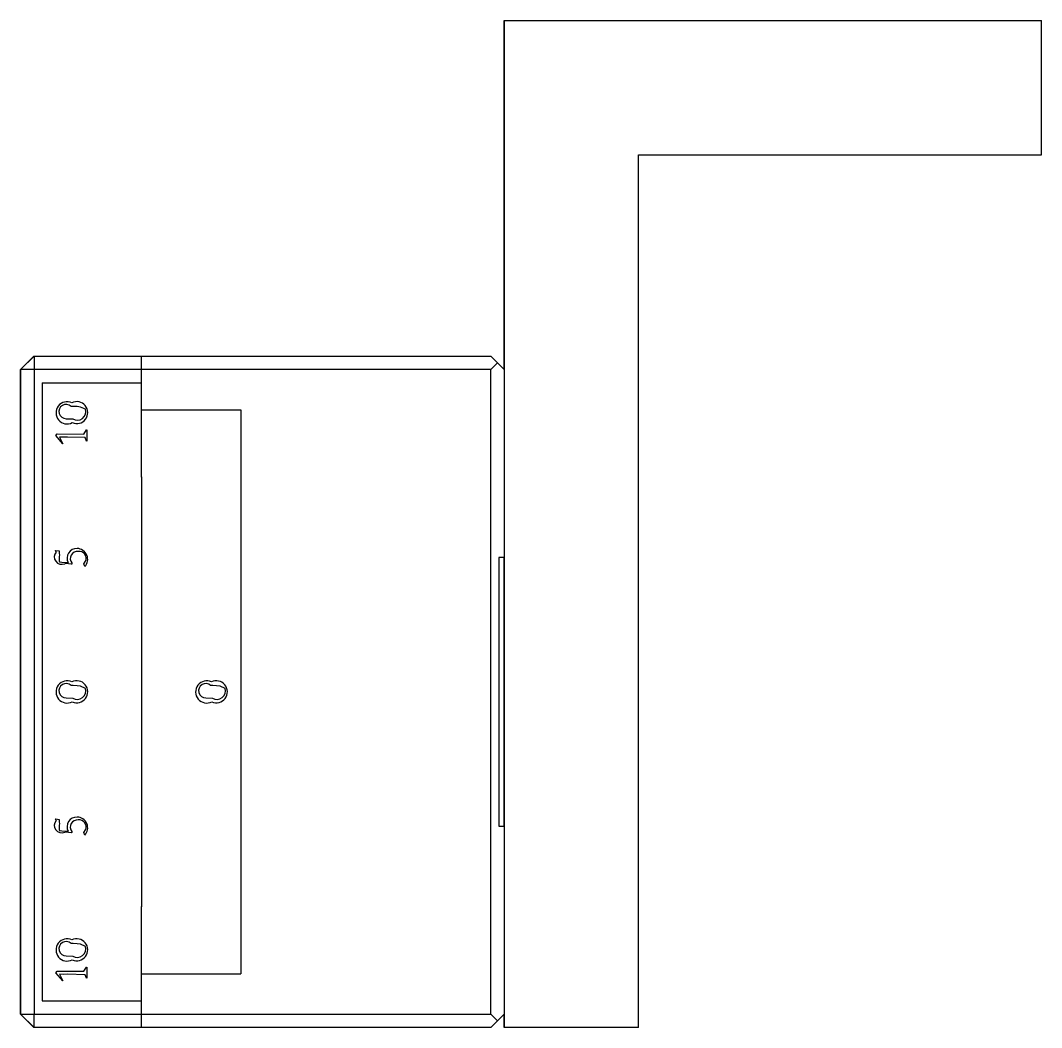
# Model space of a CAD drawing. Extents: x 166 to 392, y 15 to 196.
# Drawn here: x 231.52 to 269.53, y 158.95 to 196.45 of the extents above; entities that cross this region are included whole.
import ezdxf

# ---------------------------------------------------------------- set-up
doc = ezdxf.new("R2010")
doc.units = 0
doc.header["$LTSCALE"] = 10
doc.layers.get('0').update_dxf_attribs({"linetype": 'CONTINUOUS'})

msp = doc.modelspace()

# ---------------------------------------------------------------- linework, layer by layer
at = {"color": 7, "linetype": 'CONTINUOUS'}
for p, q in [((249.521949, 183.45729), (249.521949, 196.451864)), ((249.521949, 196.451864), (269.527484, 196.451864)), ((249.527485, 196.451864), (249.527485, 158.951864)), ((269.527484, 191.451864), (269.527484, 196.451864)), ((254.527485, 191.451864), (269.527484, 191.451864)), ((254.527485, 158.951864), (254.527485, 191.451864)), ((232.02206, 183.951864), (231.522061, 183.451864)), ((231.527375, 183.451864), (232.027375, 183.951864)), ((232.02206, 183.951864), (249.027374, 183.951864)), ((232.027485, 183.951864), (232.027485, 159.451864)), ((236.028367, 179.441864), (236.027375, 183.951864)), ((249.02743, 183.95192), (249.527374, 183.451864)), ((249.027485, 183.451864), (249.27743, 183.701864)), ((231.522061, 183.451864), (231.522061, 159.451864)), ((249.027485, 183.451864), (231.522061, 183.451864)), ((231.527375, 159.451864), (231.527375, 183.451864)), ((249.027485, 159.451864), (249.027485, 183.451864)), ((232.327485, 182.951864), (232.327485, 159.951864)), ((232.327519, 182.951864), (236.027519, 182.951864)), ((231.522378, 182.017549), (231.522388, 182.060189)), ((231.522388, 182.060189), (231.522399, 182.099077)), ((231.522399, 182.099077), (231.522411, 182.133976)), ((231.522411, 182.133976), (231.522423, 182.164669)), ((231.522423, 182.164669), (231.522436, 182.190967)), ((231.522436, 182.190967), (231.522449, 182.212709)), ((231.522449, 182.212709), (231.522462, 182.22976)), ((231.522462, 182.22976), (231.522476, 182.242014)), ((231.522476, 182.242014), (231.522489, 182.249398)), ((231.522489, 182.249398), (231.522503, 182.251864)), ((231.522503, 182.251864), (231.522517, 182.249398)), ((231.522517, 182.249398), (231.522531, 182.242014)), ((231.522531, 182.242014), (231.522545, 182.22976)), ((231.522545, 182.22976), (231.522558, 182.212709)), ((231.522558, 182.212709), (231.522571, 182.190967)), ((231.522571, 182.190967), (231.522584, 182.164669)), ((231.522584, 182.164669), (231.522596, 182.133976)), ((231.522596, 182.133976), (231.522607, 182.099077)), ((231.522607, 182.099077), (231.522618, 182.060189)), ((231.522618, 182.060189), (231.522629, 182.017549)), ((231.526807, 182.017549), (231.526818, 182.064699)), ((231.526818, 182.064699), (231.52683, 182.107185)), ((231.52683, 182.107185), (231.526843, 182.144684)), ((231.526843, 182.144684), (231.526857, 182.17691)), ((231.526857, 182.17691), (231.526871, 182.203618)), ((231.526871, 182.203618), (231.526886, 182.224604)), ((231.526886, 182.224604), (231.526901, 182.23971)), ((231.526901, 182.23971), (231.526916, 182.24882)), ((231.526916, 182.24882), (231.526932, 182.251864)), ((231.526932, 182.251864), (231.526946, 182.249398)), ((231.526946, 182.249398), (231.52696, 182.242014)), ((231.52696, 182.242014), (231.526973, 182.22976)), ((231.526973, 182.22976), (231.526987, 182.212709)), ((231.526987, 182.212709), (231.527, 182.190967)), ((231.527, 182.190967), (231.527012, 182.164669)), ((231.527012, 182.164669), (231.527024, 182.133976)), ((231.527024, 182.133976), (231.527036, 182.099077)), ((231.527036, 182.099077), (231.527047, 182.060189)), ((231.527047, 182.060189), (231.527057, 182.017549)), ((233.481775, 182.080806), (233.40556, 182.080377)), ((233.629051, 182.074923), (233.481775, 182.080806)), ((233.761798, 182.05729), (233.629051, 182.074923)), ((233.941484, 181.975891), (233.761798, 182.05729)), ((231.522331, 181.63862), (231.522335, 181.699077)), ((231.522335, 181.699077), (231.52234, 181.75801)), ((231.52234, 181.75801), (231.522346, 181.815056)), ((231.522346, 181.815056), (231.522352, 181.869863)), ((231.522352, 181.869863), (231.52236, 181.922092)), ((231.52236, 181.922092), (231.522369, 181.971422)), ((231.522369, 181.971422), (231.522378, 182.017549)), ((231.522629, 182.017549), (231.522638, 181.971422)), ((231.522638, 181.971422), (231.522647, 181.922092)), ((231.522647, 181.922092), (231.522654, 181.869863)), ((231.522654, 181.869863), (231.522661, 181.815056)), ((231.522661, 181.815056), (231.522667, 181.75801)), ((231.522667, 181.75801), (231.522672, 181.699077)), ((231.522672, 181.699077), (231.522676, 181.63862)), ((231.526761, 181.658919), (231.526765, 181.72548)), ((231.526765, 181.72548), (231.526771, 181.789958)), ((231.526771, 181.789958), (231.526778, 181.851864)), ((231.526778, 181.851864), (231.526787, 181.910725)), ((231.526787, 181.910725), (231.526796, 181.966094)), ((231.526796, 181.966094), (231.526807, 182.017549)), ((231.527057, 182.017549), (231.527067, 181.971422)), ((231.527067, 181.971422), (231.527075, 181.922092)), ((231.527075, 181.922092), (231.527083, 181.869863)), ((231.527083, 181.869863), (231.52709, 181.815056)), ((231.52709, 181.815056), (231.527095, 181.75801)), ((231.527095, 181.75801), (231.5271, 181.699077)), ((231.5271, 181.699077), (231.527104, 181.63862)), ((236.027519, 181.951864), (239.727518, 181.951864)), ((239.727518, 181.951864), (239.727518, 160.951864)), ((231.522326, 181.451864), (231.522327, 181.514631)), ((231.522327, 181.389096), (231.522326, 181.451864)), ((231.522327, 181.514631), (231.522328, 181.577011)), ((231.522328, 181.326716), (231.522327, 181.389096)), ((231.522328, 181.577011), (231.522331, 181.63862)), ((231.522331, 181.265107), (231.522328, 181.326716)), ((231.522676, 181.63862), (231.522678, 181.577011)), ((231.522678, 181.326716), (231.522676, 181.265107)), ((231.522678, 181.577011), (231.52268, 181.514631)), ((231.52268, 181.389096), (231.522678, 181.326716)), ((231.52268, 181.514631), (231.52268, 181.451864)), ((231.52268, 181.451864), (231.52268, 181.389096)), ((231.526755, 181.521588), (231.526757, 181.590782)), ((231.526755, 181.451864), (231.526755, 181.521588)), ((231.526755, 181.382139), (231.526755, 181.451864)), ((231.526757, 181.312945), (231.526755, 181.382139)), ((231.526757, 181.590782), (231.526761, 181.658919)), ((231.526761, 181.244809), (231.526757, 181.312945)), ((231.527104, 181.63862), (231.527107, 181.577011)), ((231.527107, 181.326716), (231.527104, 181.265107)), ((231.527107, 181.577011), (231.527108, 181.514631)), ((231.527108, 181.389096), (231.527107, 181.326716)), ((231.527108, 181.514631), (231.527109, 181.451864)), ((231.527109, 181.451864), (231.527108, 181.389096)), ((233.221801, 181.623077), (233.474569, 181.614074)), ((231.522335, 181.20465), (231.522331, 181.265107)), ((231.52234, 181.145717), (231.522335, 181.20465)), ((231.522346, 181.088671), (231.52234, 181.145717)), ((231.522352, 181.033865), (231.522346, 181.088671)), ((231.52236, 180.981636), (231.522352, 181.033865)), ((231.522369, 180.932305), (231.52236, 180.981636)), ((231.522378, 180.886178), (231.522369, 180.932305)), ((231.522638, 180.932305), (231.522629, 180.886178)), ((231.522647, 180.981636), (231.522638, 180.932305)), ((231.522654, 181.033865), (231.522647, 180.981636)), ((231.522661, 181.088671), (231.522654, 181.033865)), ((231.522667, 181.145717), (231.522661, 181.088671)), ((231.522672, 181.20465), (231.522667, 181.145717)), ((231.522676, 181.265107), (231.522672, 181.20465)), ((231.526765, 181.178248), (231.526761, 181.244809)), ((231.526771, 181.113769), (231.526765, 181.178248)), ((231.526778, 181.051864), (231.526771, 181.113769)), ((231.526787, 180.993003), (231.526778, 181.051864)), ((231.526796, 180.937634), (231.526787, 180.993003)), ((231.526807, 180.886178), (231.526796, 180.937634)), ((231.527067, 180.932305), (231.527057, 180.886178)), ((231.527075, 180.981636), (231.527067, 180.932305)), ((231.527083, 181.033865), (231.527075, 180.981636)), ((231.52709, 181.088671), (231.527083, 181.033865)), ((231.527095, 181.145717), (231.52709, 181.088671)), ((231.5271, 181.20465), (231.527095, 181.145717)), ((231.527104, 181.265107), (231.5271, 181.20465)), ((232.838273, 180.99391), (232.895122, 181.056328)), ((233.099993, 180.689205), (232.838273, 180.99391)), ((232.895122, 181.056328), (233.88072, 181.048562)), ((232.977183, 180.935658), (233.099993, 180.689205)), ((233.137436, 180.934102), (232.977183, 180.935658)), ((233.269334, 180.934761), (233.137436, 180.934102)), ((233.926249, 180.920422), (233.269334, 180.934761)), ((233.88072, 181.048586), (233.986263, 181.202401)), ((233.985774, 180.790476), (233.926249, 180.920422)), ((233.986252, 181.202402), (233.99884, 181.201826)), ((233.998829, 181.201826), (233.998829, 180.791371)), ((231.522388, 180.843539), (231.522378, 180.886178)), ((231.522399, 180.80465), (231.522388, 180.843539)), ((231.522411, 180.769752), (231.522399, 180.80465)), ((231.522423, 180.739059), (231.522411, 180.769752)), ((231.522436, 180.71276), (231.522423, 180.739059)), ((231.522449, 180.691019), (231.522436, 180.71276)), ((231.522462, 180.673968), (231.522449, 180.691019)), ((231.522476, 180.661713), (231.522462, 180.673968)), ((231.522489, 180.65433), (231.522476, 180.661713)), ((231.522503, 180.651864), (231.522489, 180.65433)), ((231.522517, 180.65433), (231.522503, 180.651864)), ((231.522531, 180.661713), (231.522517, 180.65433)), ((231.522545, 180.673968), (231.522531, 180.661713)), ((231.522558, 180.691019), (231.522545, 180.673968)), ((231.522571, 180.71276), (231.522558, 180.691019)), ((231.522584, 180.739059), (231.522571, 180.71276)), ((231.522596, 180.769752), (231.522584, 180.739059)), ((231.522607, 180.80465), (231.522596, 180.769752)), ((231.522618, 180.843539), (231.522607, 180.80465)), ((231.522629, 180.886178), (231.522618, 180.843539)), ((231.526818, 180.839028), (231.526807, 180.886178)), ((231.52683, 180.796542), (231.526818, 180.839028)), ((231.526843, 180.759043), (231.52683, 180.796542)), ((231.526857, 180.726818), (231.526843, 180.759043)), ((231.526871, 180.70011), (231.526857, 180.726818)), ((231.526886, 180.679123), (231.526871, 180.70011)), ((231.526901, 180.664018), (231.526886, 180.679123)), ((231.526916, 180.654908), (231.526901, 180.664018)), ((231.526932, 180.651864), (231.526916, 180.654908)), ((231.526946, 180.65433), (231.526932, 180.651864)), ((231.52696, 180.661713), (231.526946, 180.65433)), ((231.526973, 180.673968), (231.52696, 180.661713)), ((231.526987, 180.691019), (231.526973, 180.673968)), ((231.527, 180.71276), (231.526987, 180.691019)), ((231.527012, 180.739059), (231.527, 180.71276)), ((231.527024, 180.769752), (231.527012, 180.739059)), ((231.527036, 180.80465), (231.527024, 180.769752)), ((231.527047, 180.843539), (231.527036, 180.80465)), ((231.527057, 180.886178), (231.527047, 180.843539)), ((233.99884, 180.791372), (233.985763, 180.790476)), ((236.027519, 179.451864), (236.027519, 163.451864)), ((232.827519, 176.717136), (232.838273, 176.719825)), ((232.849027, 176.658884), (232.827519, 176.717136)), ((232.838273, 176.719825), (232.962843, 176.700109)), ((232.962843, 176.700109), (232.968893, 176.609747)), ((232.966823, 176.420101), (232.966428, 176.409169)), ((232.966428, 176.409169), (232.967548, 176.325497)), ((232.968008, 176.4422), (232.966823, 176.420101)), ((232.970184, 176.491723), (232.968008, 176.4422)), ((232.968893, 176.609747), (232.970909, 176.53857)), ((232.970909, 176.53857), (232.970184, 176.491723)), ((249.527374, 176.451864), (249.327419, 176.451864)), ((249.327419, 176.451864), (249.327419, 166.451864)), ((249.521949, 166.451864), (249.521949, 176.451864)), ((232.967548, 176.325497), (232.970906, 176.292256)), ((232.970906, 176.292256), (232.974131, 176.289284)), ((232.974131, 176.289284), (232.979823, 176.287506)), ((232.979823, 176.287506), (233.066768, 176.280445)), ((233.066768, 176.280445), (233.298915, 176.264154)), ((233.212853, 176.226515), (233.169853, 176.224301)), ((233.412674, 176.2081), (233.212853, 176.226514)), ((233.436929, 176.210789), (233.412663, 176.2081)), ((233.429748, 176.251117), (233.439607, 176.222436)), ((233.439607, 176.222441), (233.436918, 176.210788)), ((233.878145, 176.213661), (233.94404, 176.311875)), ((233.917209, 176.114896), (233.878145, 176.213661)), ((249.524466, 173.67938), (249.524505, 173.761563)), ((249.524505, 173.761563), (249.524546, 173.829505)), ((249.524546, 173.829505), (249.524588, 173.882789)), ((249.524588, 173.882789), (249.524631, 173.921085)), ((249.524631, 173.921085), (249.524674, 173.944157)), ((249.524674, 173.944157), (249.524717, 173.951864)), ((249.524717, 173.951864), (249.524761, 173.944157)), ((249.524761, 173.944157), (249.524804, 173.921085)), ((249.524804, 173.921085), (249.524846, 173.882789)), ((249.524846, 173.882789), (249.524888, 173.829505)), ((249.524888, 173.829505), (249.524929, 173.761563)), ((249.524929, 173.761563), (249.524968, 173.67938)), ((249.524326, 173.219631), (249.524358, 173.352879)), ((249.524358, 173.352879), (249.524392, 173.474406)), ((249.524392, 173.474406), (249.524428, 173.583464)), ((249.524428, 173.583464), (249.524466, 173.67938)), ((249.524968, 173.67938), (249.525006, 173.583464)), ((249.525006, 173.583464), (249.525043, 173.474406)), ((249.525043, 173.474406), (249.525077, 173.352879)), ((249.525077, 173.352879), (249.525109, 173.219631)), ((249.524269, 172.921327), (249.524296, 173.075484)), ((249.524296, 173.075484), (249.524326, 173.219631)), ((249.525109, 173.219631), (249.525138, 173.075484)), ((249.525138, 173.075484), (249.525165, 172.921327)), ((249.522358, 172.517664), (249.522377, 172.565622)), ((249.522377, 172.565622), (249.522397, 172.606713)), ((249.522397, 172.606713), (249.522417, 172.640684)), ((249.522417, 172.640684), (249.522438, 172.667326)), ((249.522438, 172.667326), (249.52246, 172.686474)), ((249.52246, 172.686474), (249.522481, 172.69801)), ((249.522481, 172.69801), (249.522503, 172.701864)), ((249.522503, 172.701864), (249.522525, 172.69801)), ((249.522525, 172.69801), (249.522546, 172.686474)), ((249.522546, 172.686474), (249.522568, 172.667326)), ((249.522568, 172.667326), (249.522588, 172.640684)), ((249.522588, 172.640684), (249.522609, 172.606713)), ((249.522609, 172.606713), (249.522629, 172.565622)), ((249.522629, 172.565622), (249.522648, 172.517664)), ((249.524206, 172.408572), (249.524224, 172.58684)), ((249.524224, 172.58684), (249.524245, 172.75811)), ((249.524245, 172.75811), (249.524269, 172.921327)), ((249.525165, 172.921327), (249.525189, 172.75811)), ((249.525189, 172.75811), (249.52521, 172.58684)), ((249.52521, 172.58684), (249.525229, 172.408572)), ((249.526787, 172.517664), (249.526806, 172.565622)), ((249.526806, 172.565622), (249.526825, 172.606713)), ((249.526825, 172.606713), (249.526846, 172.640684)), ((249.526846, 172.640684), (249.526867, 172.667326)), ((249.526867, 172.667326), (249.526888, 172.686474)), ((249.526888, 172.686474), (249.52691, 172.69801)), ((249.52691, 172.69801), (249.526931, 172.701864)), ((249.526931, 172.701864), (249.526953, 172.69801)), ((249.526953, 172.69801), (249.526975, 172.686474)), ((249.526975, 172.686474), (249.526996, 172.667326)), ((249.526996, 172.667326), (249.527017, 172.640684)), ((249.527017, 172.640684), (249.527037, 172.606713)), ((249.527037, 172.606713), (249.527057, 172.565622)), ((249.527057, 172.565622), (249.527076, 172.517664)), ((231.522411, 172.133976), (231.522423, 172.164669)), ((231.522423, 172.164669), (231.522436, 172.190967)), ((231.522436, 172.190967), (231.522449, 172.212709)), ((231.522449, 172.212709), (231.522462, 172.22976)), ((231.522462, 172.22976), (231.522476, 172.242014)), ((231.522476, 172.242014), (231.522489, 172.249398)), ((231.522489, 172.249398), (231.522503, 172.251864)), ((231.522503, 172.251864), (231.522517, 172.249398)), ((231.522517, 172.249398), (231.522531, 172.242014)), ((231.522531, 172.242014), (231.522545, 172.22976)), ((231.522545, 172.22976), (231.522558, 172.212709)), ((231.522558, 172.212709), (231.522571, 172.190967)), ((231.522571, 172.190967), (231.522584, 172.164669)), ((231.522584, 172.164669), (231.522596, 172.133976)), ((231.526839, 172.133976), (231.526851, 172.164669)), ((231.526851, 172.164669), (231.526864, 172.190967)), ((231.526864, 172.190967), (231.526877, 172.212709)), ((231.526877, 172.212709), (231.52689, 172.22976)), ((231.52689, 172.22976), (231.526904, 172.242014)), ((231.526904, 172.242014), (231.526918, 172.249398)), ((231.526918, 172.249398), (231.526932, 172.251864)), ((231.526932, 172.251864), (231.526946, 172.249398)), ((231.526946, 172.249398), (231.52696, 172.242014)), ((231.52696, 172.242014), (231.526973, 172.22976)), ((231.526973, 172.22976), (231.526987, 172.212709)), ((231.526987, 172.212709), (231.527, 172.190967)), ((231.527, 172.190967), (231.527012, 172.164669)), ((231.527012, 172.164669), (231.527024, 172.133976)), ((249.522267, 172.104987), (249.522279, 172.186595)), ((249.522279, 172.186595), (249.522292, 172.263674)), ((249.522292, 172.263674), (249.522307, 172.335747)), ((249.522307, 172.335747), (249.522323, 172.402371)), ((249.522323, 172.402371), (249.52234, 172.463135)), ((249.52234, 172.463135), (249.522358, 172.517664)), ((249.522648, 172.517664), (249.522666, 172.463135)), ((249.522666, 172.463135), (249.522683, 172.402371)), ((249.522683, 172.402371), (249.522699, 172.335747)), ((249.522699, 172.335747), (249.522713, 172.263674)), ((249.522713, 172.263674), (249.522727, 172.186595)), ((249.522727, 172.186595), (249.522739, 172.104987)), ((249.524179, 172.035477), (249.524191, 172.224406)), ((249.524191, 172.224406), (249.524206, 172.408572)), ((249.525229, 172.408572), (249.525244, 172.224406)), ((249.525244, 172.224406), (249.525255, 172.035477)), ((249.526695, 172.104987), (249.526707, 172.186595)), ((249.526707, 172.186595), (249.526721, 172.263674)), ((249.526721, 172.263674), (249.526736, 172.335747)), ((249.526736, 172.335747), (249.526752, 172.402371)), ((249.526752, 172.402371), (249.526769, 172.463135)), ((249.526769, 172.463135), (249.526787, 172.517664)), ((249.527076, 172.517664), (249.527094, 172.463135)), ((249.527094, 172.463135), (249.527111, 172.402371)), ((249.527111, 172.402371), (249.527127, 172.335747)), ((249.527127, 172.335747), (249.527142, 172.263674)), ((249.527142, 172.263674), (249.527155, 172.186595)), ((249.527155, 172.186595), (249.527167, 172.104987)), ((231.52234, 171.75801), (231.522346, 171.815056)), ((231.522346, 171.815056), (231.522352, 171.869863)), ((231.522352, 171.869863), (231.52236, 171.922092)), ((231.52236, 171.922092), (231.522369, 171.971422)), ((231.522369, 171.971422), (231.522378, 172.017549)), ((231.522378, 172.017549), (231.522388, 172.060189)), ((231.522388, 172.060189), (231.522399, 172.099077)), ((231.522399, 172.099077), (231.522411, 172.133976)), ((231.522596, 172.133976), (231.522607, 172.099077)), ((231.522607, 172.099077), (231.522618, 172.060189)), ((231.522618, 172.060189), (231.522629, 172.017549)), ((231.522629, 172.017549), (231.522638, 171.971422)), ((231.522638, 171.971422), (231.522647, 171.922092)), ((231.522647, 171.922092), (231.522654, 171.869863)), ((231.522654, 171.869863), (231.522661, 171.815056)), ((231.522661, 171.815056), (231.522667, 171.75801)), ((231.526768, 171.75801), (231.526774, 171.815056)), ((231.526774, 171.815056), (231.526781, 171.869863)), ((231.526781, 171.869863), (231.526789, 171.922092)), ((231.526789, 171.922092), (231.526797, 171.971422)), ((231.526797, 171.971422), (231.526807, 172.017549)), ((231.526807, 172.017549), (231.526817, 172.060189)), ((231.526817, 172.060189), (231.526828, 172.099077)), ((231.526828, 172.099077), (231.526839, 172.133976)), ((231.527024, 172.133976), (231.527036, 172.099077)), ((231.527036, 172.099077), (231.527047, 172.060189)), ((231.527047, 172.060189), (231.527057, 172.017549)), ((231.527057, 172.017549), (231.527067, 171.971422)), ((231.527067, 171.971422), (231.527075, 171.922092)), ((231.527075, 171.922092), (231.527083, 171.869863)), ((231.527083, 171.869863), (231.52709, 171.815056)), ((231.52709, 171.815056), (231.527095, 171.75801)), ((249.522234, 171.74367), (249.52224, 171.838135)), ((249.52224, 171.838135), (249.522247, 171.930218)), ((249.522247, 171.930218), (249.522256, 172.019352)), ((249.522256, 172.019352), (249.522267, 172.104987)), ((249.522739, 172.104987), (249.52275, 172.019352)), ((249.52275, 172.019352), (249.522759, 171.930218)), ((249.522759, 171.930218), (249.522766, 171.838135)), ((249.522766, 171.838135), (249.522772, 171.74367)), ((249.524165, 171.648011), (249.52417, 171.84295)), ((249.52417, 171.84295), (249.524179, 172.035477)), ((249.525255, 172.035477), (249.525264, 171.84295)), ((249.525264, 171.84295), (249.525269, 171.648011)), ((249.526662, 171.74367), (249.526668, 171.838135)), ((249.526668, 171.838135), (249.526676, 171.930218)), ((249.526676, 171.930218), (249.526685, 172.019352)), ((249.526685, 172.019352), (249.526695, 172.104987)), ((249.527167, 172.104987), (249.527178, 172.019352)), ((249.527178, 172.019352), (249.527187, 171.930218)), ((249.527187, 171.930218), (249.527195, 171.838135)), ((249.527195, 171.838135), (249.527201, 171.74367)), ((231.522326, 171.451864), (231.522327, 171.514631)), ((231.522327, 171.389096), (231.522326, 171.451864)), ((231.522327, 171.514631), (231.522328, 171.577011)), ((231.522328, 171.577011), (231.522331, 171.63862)), ((231.522331, 171.63862), (231.522335, 171.699077)), ((231.522335, 171.699077), (231.52234, 171.75801)), ((231.522667, 171.75801), (231.522672, 171.699077)), ((231.522672, 171.699077), (231.522676, 171.63862)), ((231.522676, 171.63862), (231.522678, 171.577011)), ((231.522678, 171.577011), (231.52268, 171.514631)), ((231.52268, 171.514631), (231.52268, 171.451864)), ((231.52268, 171.451864), (231.52268, 171.389096)), ((231.526755, 171.514631), (231.526757, 171.577011)), ((231.526755, 171.451864), (231.526755, 171.514631)), ((231.526755, 171.389096), (231.526755, 171.451864)), ((231.526757, 171.577011), (231.52676, 171.63862)), ((231.52676, 171.63862), (231.526763, 171.699077)), ((231.526763, 171.699077), (231.526768, 171.75801)), ((231.527095, 171.75801), (231.5271, 171.699077)), ((231.5271, 171.699077), (231.527104, 171.63862)), ((231.527104, 171.63862), (231.527107, 171.577011)), ((231.527107, 171.577011), (231.527108, 171.514631)), ((231.527108, 171.514631), (231.527109, 171.451864)), ((231.527109, 171.451864), (231.527108, 171.389096)), ((233.481775, 171.687378), (233.40556, 171.686949)), ((233.629051, 171.681495), (233.481775, 171.687378)), ((233.761798, 171.663862), (233.629051, 171.681495)), ((233.941484, 171.582463), (233.761798, 171.663862)), ((238.677294, 171.687378), (238.601079, 171.686949)), ((238.82457, 171.681495), (238.677294, 171.687378)), ((238.957317, 171.663862), (238.82457, 171.681495)), ((239.137003, 171.582463), (238.957317, 171.663862)), ((249.522226, 171.451864), (249.522227, 171.549938)), ((249.522227, 171.35379), (249.522226, 171.451864)), ((249.522227, 171.549938), (249.52223, 171.647407)), ((249.52223, 171.647407), (249.522234, 171.74367)), ((249.522772, 171.74367), (249.522776, 171.647407)), ((249.522776, 171.647407), (249.522779, 171.549938)), ((249.522779, 171.549938), (249.52278, 171.451864)), ((249.52278, 171.451864), (249.522779, 171.35379)), ((249.524164, 171.451864), (249.524165, 171.648011)), ((249.524165, 171.255716), (249.524164, 171.451864)), ((249.525269, 171.648011), (249.525271, 171.451864)), ((249.525271, 171.451864), (249.525269, 171.255716)), ((249.526655, 171.549938), (249.526658, 171.647407)), ((249.526655, 171.451864), (249.526655, 171.549938)), ((249.526655, 171.35379), (249.526655, 171.451864)), ((249.526658, 171.647407), (249.526662, 171.74367)), ((249.527201, 171.74367), (249.527205, 171.647407)), ((249.527205, 171.647407), (249.527207, 171.549938)), ((249.527207, 171.549938), (249.527208, 171.451864)), ((249.527208, 171.451864), (249.527207, 171.35379)), ((231.522328, 171.326716), (231.522327, 171.389096)), ((231.522331, 171.265107), (231.522328, 171.326716)), ((231.522335, 171.20465), (231.522331, 171.265107)), ((231.52234, 171.145717), (231.522335, 171.20465)), ((231.522346, 171.088671), (231.52234, 171.145717)), ((231.522352, 171.033865), (231.522346, 171.088671)), ((231.52236, 170.981636), (231.522352, 171.033865)), ((231.522654, 171.033865), (231.522647, 170.981636)), ((231.522661, 171.088671), (231.522654, 171.033865)), ((231.522667, 171.145717), (231.522661, 171.088671)), ((231.522672, 171.20465), (231.522667, 171.145717)), ((231.522676, 171.265107), (231.522672, 171.20465)), ((231.522678, 171.326716), (231.522676, 171.265107)), ((231.52268, 171.389096), (231.522678, 171.326716)), ((231.526757, 171.326716), (231.526755, 171.389096)), ((231.52676, 171.265107), (231.526757, 171.326716)), ((231.526763, 171.20465), (231.52676, 171.265107)), ((231.526768, 171.145717), (231.526763, 171.20465)), ((231.526774, 171.088671), (231.526768, 171.145717)), ((231.526781, 171.033865), (231.526774, 171.088671)), ((231.526789, 170.981636), (231.526781, 171.033865)), ((231.527083, 171.033865), (231.527075, 170.981636)), ((231.52709, 171.088671), (231.527083, 171.033865)), ((231.527095, 171.145717), (231.52709, 171.088671)), ((231.5271, 171.20465), (231.527095, 171.145717)), ((231.527104, 171.265107), (231.5271, 171.20465)), ((231.527107, 171.326716), (231.527104, 171.265107)), ((231.527108, 171.389096), (231.527107, 171.326716)), ((233.221801, 171.229649), (233.474569, 171.220646)), ((238.41732, 171.229649), (238.670088, 171.220646)), ((249.52223, 171.256321), (249.522227, 171.35379)), ((249.522234, 171.160057), (249.52223, 171.256321)), ((249.52224, 171.065593), (249.522234, 171.160057)), ((249.522247, 170.973509), (249.52224, 171.065593)), ((249.522766, 171.065593), (249.522759, 170.973509)), ((249.522772, 171.160057), (249.522766, 171.065593)), ((249.522776, 171.256321), (249.522772, 171.160057)), ((249.522779, 171.35379), (249.522776, 171.256321)), ((249.52417, 171.060778), (249.524165, 171.255716)), ((249.524179, 170.86825), (249.52417, 171.060778)), ((249.525264, 171.060778), (249.525255, 170.86825)), ((249.525269, 171.255716), (249.525264, 171.060778)), ((249.526658, 171.256321), (249.526655, 171.35379)), ((249.526662, 171.160057), (249.526658, 171.256321)), ((249.526668, 171.065593), (249.526662, 171.160057)), ((249.526676, 170.973509), (249.526668, 171.065593)), ((249.527195, 171.065593), (249.527187, 170.973509)), ((249.527201, 171.160057), (249.527195, 171.065593)), ((249.527205, 171.256321), (249.527201, 171.160057)), ((249.527207, 171.35379), (249.527205, 171.256321)), ((231.522369, 170.932305), (231.52236, 170.981636)), ((231.522378, 170.886178), (231.522369, 170.932305)), ((231.522388, 170.843539), (231.522378, 170.886178)), ((231.522399, 170.80465), (231.522388, 170.843539)), ((231.522411, 170.769752), (231.522399, 170.80465)), ((231.522423, 170.739059), (231.522411, 170.769752)), ((231.522436, 170.71276), (231.522423, 170.739059)), ((231.522449, 170.691019), (231.522436, 170.71276)), ((231.522462, 170.673968), (231.522449, 170.691019)), ((231.522476, 170.661713), (231.522462, 170.673968)), ((231.522489, 170.65433), (231.522476, 170.661713)), ((231.522503, 170.651864), (231.522489, 170.65433)), ((231.522517, 170.65433), (231.522503, 170.651864)), ((231.522531, 170.661713), (231.522517, 170.65433)), ((231.522545, 170.673968), (231.522531, 170.661713)), ((231.522558, 170.691019), (231.522545, 170.673968)), ((231.522571, 170.71276), (231.522558, 170.691019)), ((231.522584, 170.739059), (231.522571, 170.71276)), ((231.522596, 170.769752), (231.522584, 170.739059)), ((231.522607, 170.80465), (231.522596, 170.769752)), ((231.522618, 170.843539), (231.522607, 170.80465)), ((231.522629, 170.886178), (231.522618, 170.843539)), ((231.522638, 170.932305), (231.522629, 170.886178)), ((231.522647, 170.981636), (231.522638, 170.932305)), ((231.526797, 170.932305), (231.526789, 170.981636)), ((231.526807, 170.886178), (231.526797, 170.932305)), ((231.526817, 170.843539), (231.526807, 170.886178)), ((231.526828, 170.80465), (231.526817, 170.843539)), ((231.526839, 170.769752), (231.526828, 170.80465)), ((231.526851, 170.739059), (231.526839, 170.769752)), ((231.526864, 170.71276), (231.526851, 170.739059)), ((231.526877, 170.691019), (231.526864, 170.71276)), ((231.52689, 170.673968), (231.526877, 170.691019)), ((231.526904, 170.661713), (231.52689, 170.673968)), ((231.526918, 170.65433), (231.526904, 170.661713)), ((231.526932, 170.651864), (231.526918, 170.65433)), ((231.526946, 170.65433), (231.526932, 170.651864)), ((231.52696, 170.661713), (231.526946, 170.65433)), ((231.526973, 170.673968), (231.52696, 170.661713)), ((231.526987, 170.691019), (231.526973, 170.673968)), ((231.527, 170.71276), (231.526987, 170.691019)), ((231.527012, 170.739059), (231.527, 170.71276)), ((231.527024, 170.769752), (231.527012, 170.739059)), ((231.527036, 170.80465), (231.527024, 170.769752)), ((231.527047, 170.843539), (231.527036, 170.80465)), ((231.527057, 170.886178), (231.527047, 170.843539)), ((231.527067, 170.932305), (231.527057, 170.886178)), ((231.527075, 170.981636), (231.527067, 170.932305)), ((249.522256, 170.884376), (249.522247, 170.973509)), ((249.522267, 170.798741), (249.522256, 170.884376)), ((249.522279, 170.717132), (249.522267, 170.798741)), ((249.522292, 170.640054), (249.522279, 170.717132)), ((249.522727, 170.717132), (249.522713, 170.640054)), ((249.522739, 170.798741), (249.522727, 170.717132)), ((249.52275, 170.884376), (249.522739, 170.798741)), ((249.522759, 170.973509), (249.52275, 170.884376)), ((249.524191, 170.679321), (249.524179, 170.86825)), ((249.524206, 170.495155), (249.524191, 170.679321)), ((249.525244, 170.679321), (249.525229, 170.495155)), ((249.525255, 170.86825), (249.525244, 170.679321)), ((249.526685, 170.884376), (249.526676, 170.973509)), ((249.526695, 170.798741), (249.526685, 170.884376)), ((249.526707, 170.717132), (249.526695, 170.798741)), ((249.526721, 170.640054), (249.526707, 170.717132)), ((249.527155, 170.717132), (249.527142, 170.640054)), ((249.527167, 170.798741), (249.527155, 170.717132)), ((249.527178, 170.884376), (249.527167, 170.798741)), ((249.527187, 170.973509), (249.527178, 170.884376)), ((249.522307, 170.56798), (249.522292, 170.640054)), ((249.522323, 170.501356), (249.522307, 170.56798)), ((249.52234, 170.440593), (249.522323, 170.501356)), ((249.522358, 170.386064), (249.52234, 170.440593)), ((249.522377, 170.338106), (249.522358, 170.386064)), ((249.522397, 170.297014), (249.522377, 170.338106)), ((249.522417, 170.263043), (249.522397, 170.297014)), ((249.522609, 170.297014), (249.522588, 170.263043)), ((249.522629, 170.338106), (249.522609, 170.297014)), ((249.522648, 170.386064), (249.522629, 170.338106)), ((249.522666, 170.440593), (249.522648, 170.386064)), ((249.522683, 170.501356), (249.522666, 170.440593)), ((249.522699, 170.56798), (249.522683, 170.501356)), ((249.522713, 170.640054), (249.522699, 170.56798)), ((249.524224, 170.316888), (249.524206, 170.495155)), ((249.524245, 170.145617), (249.524224, 170.316888)), ((249.52521, 170.316888), (249.525189, 170.145617)), ((249.525229, 170.495155), (249.52521, 170.316888)), ((249.526736, 170.56798), (249.526721, 170.640054)), ((249.526752, 170.501356), (249.526736, 170.56798)), ((249.526769, 170.440593), (249.526752, 170.501356)), ((249.526787, 170.386064), (249.526769, 170.440593)), ((249.526806, 170.338106), (249.526787, 170.386064)), ((249.526825, 170.297014), (249.526806, 170.338106)), ((249.526846, 170.263043), (249.526825, 170.297014)), ((249.527037, 170.297014), (249.527017, 170.263043)), ((249.527057, 170.338106), (249.527037, 170.297014)), ((249.527076, 170.386064), (249.527057, 170.338106)), ((249.527094, 170.440593), (249.527076, 170.386064)), ((249.527111, 170.501356), (249.527094, 170.440593)), ((249.527127, 170.56798), (249.527111, 170.501356)), ((249.527142, 170.640054), (249.527127, 170.56798)), ((249.522438, 170.236401), (249.522417, 170.263043)), ((249.52246, 170.217253), (249.522438, 170.236401)), ((249.522481, 170.205717), (249.52246, 170.217253)), ((249.522503, 170.201864), (249.522481, 170.205717)), ((249.522525, 170.205717), (249.522503, 170.201864)), ((249.522546, 170.217253), (249.522525, 170.205717)), ((249.522568, 170.236401), (249.522546, 170.217253)), ((249.522588, 170.263043), (249.522568, 170.236401)), ((249.524269, 169.982401), (249.524245, 170.145617)), ((249.524296, 169.828244), (249.524269, 169.982401)), ((249.525165, 169.982401), (249.525138, 169.828244)), ((249.525189, 170.145617), (249.525165, 169.982401)), ((249.526867, 170.236401), (249.526846, 170.263043)), ((249.526888, 170.217253), (249.526867, 170.236401)), ((249.52691, 170.205717), (249.526888, 170.217253)), ((249.526931, 170.201864), (249.52691, 170.205717)), ((249.526953, 170.205717), (249.526931, 170.201864)), ((249.526975, 170.217253), (249.526953, 170.205717)), ((249.526996, 170.236401), (249.526975, 170.217253)), ((249.527017, 170.263043), (249.526996, 170.236401)), ((249.524326, 169.684097), (249.524296, 169.828244)), ((249.524358, 169.550849), (249.524326, 169.684097)), ((249.524392, 169.429321), (249.524358, 169.550849)), ((249.525077, 169.550849), (249.525043, 169.429321)), ((249.525109, 169.684097), (249.525077, 169.550849)), ((249.525138, 169.828244), (249.525109, 169.684097)), ((249.524428, 169.320263), (249.524392, 169.429321)), ((249.524466, 169.224347), (249.524428, 169.320263)), ((249.524505, 169.142165), (249.524466, 169.224347)), ((249.524546, 169.074222), (249.524505, 169.142165)), ((249.524929, 169.142165), (249.524888, 169.074222)), ((249.524968, 169.224347), (249.524929, 169.142165)), ((249.525006, 169.320263), (249.524968, 169.224347)), ((249.525043, 169.429321), (249.525006, 169.320263)), ((249.524588, 169.020939), (249.524546, 169.074222)), ((249.524631, 168.982643), (249.524588, 169.020939)), ((249.524674, 168.95957), (249.524631, 168.982643)), ((249.524717, 168.951864), (249.524674, 168.95957)), ((249.524761, 168.95957), (249.524717, 168.951864)), ((249.524804, 168.982643), (249.524761, 168.95957)), ((249.524846, 169.020939), (249.524804, 168.982643)), ((249.524888, 169.074222), (249.524846, 169.020939)), ((232.827519, 166.717136), (232.838273, 166.719825)), ((232.849027, 166.658884), (232.827519, 166.717136)), ((232.838273, 166.719825), (232.962843, 166.700109)), ((232.962843, 166.700109), (232.968893, 166.609747)), ((232.970184, 166.491723), (232.968008, 166.4422)), ((232.968893, 166.609747), (232.970909, 166.53857)), ((232.970909, 166.53857), (232.970184, 166.491723)), ((232.966823, 166.420101), (232.966428, 166.409169)), ((232.966428, 166.409169), (232.967548, 166.325497)), ((232.968008, 166.4422), (232.966823, 166.420101)), ((232.967548, 166.325497), (232.970906, 166.292256)), ((232.970906, 166.292256), (232.974131, 166.289284)), ((232.974131, 166.289284), (232.979823, 166.287506)), ((232.979823, 166.287506), (233.066768, 166.280445)), ((233.066768, 166.280445), (233.298915, 166.264154)), ((233.212853, 166.226515), (233.169853, 166.224301)), ((233.412674, 166.2081), (233.212853, 166.226514)), ((233.436929, 166.210789), (233.412663, 166.2081)), ((233.429748, 166.251117), (233.439607, 166.222436)), ((233.439607, 166.222441), (233.436918, 166.210788)), ((233.878145, 166.213661), (233.94404, 166.311875)), ((233.917209, 166.114896), (233.878145, 166.213661)), ((249.327419, 166.451864), (249.527374, 166.451864)), ((236.027375, 158.951864), (236.028367, 163.461864)), ((231.522352, 161.869863), (231.52236, 161.922092)), ((231.52236, 161.922092), (231.522369, 161.971422)), ((231.522369, 161.971422), (231.522378, 162.017549)), ((231.522378, 162.017549), (231.522388, 162.060189)), ((231.522388, 162.060189), (231.522399, 162.099077)), ((231.522399, 162.099077), (231.522411, 162.133976)), ((231.522411, 162.133976), (231.522423, 162.164669)), ((231.522423, 162.164669), (231.522436, 162.190967)), ((231.522436, 162.190967), (231.522449, 162.212709)), ((231.522449, 162.212709), (231.522462, 162.22976)), ((231.522462, 162.22976), (231.522476, 162.242014)), ((231.522476, 162.242014), (231.522489, 162.249398)), ((231.522489, 162.249398), (231.522503, 162.251864)), ((231.522503, 162.251864), (231.522517, 162.249398)), ((231.522517, 162.249398), (231.522531, 162.242014)), ((231.522531, 162.242014), (231.522545, 162.22976)), ((231.522545, 162.22976), (231.522558, 162.212709)), ((231.522558, 162.212709), (231.522571, 162.190967)), ((231.522571, 162.190967), (231.522584, 162.164669)), ((231.522584, 162.164669), (231.522596, 162.133976)), ((231.522596, 162.133976), (231.522607, 162.099077)), ((231.522607, 162.099077), (231.522618, 162.060189)), ((231.522618, 162.060189), (231.522629, 162.017549)), ((231.522629, 162.017549), (231.522638, 161.971422)), ((231.522638, 161.971422), (231.522647, 161.922092)), ((231.522647, 161.922092), (231.522654, 161.869863)), ((231.526781, 161.869863), (231.526789, 161.922092)), ((231.526789, 161.922092), (231.526797, 161.971422)), ((231.526797, 161.971422), (231.526807, 162.017549)), ((231.526807, 162.017549), (231.526817, 162.060189)), ((231.526817, 162.060189), (231.526828, 162.099077)), ((231.526828, 162.099077), (231.526839, 162.133976)), ((231.526839, 162.133976), (231.526851, 162.164669)), ((231.526851, 162.164669), (231.526864, 162.190967)), ((231.526864, 162.190967), (231.526877, 162.212709)), ((231.526877, 162.212709), (231.52689, 162.22976)), ((231.52689, 162.22976), (231.526904, 162.242014)), ((231.526904, 162.242014), (231.526918, 162.249398)), ((231.526918, 162.249398), (231.526932, 162.251864)), ((231.526932, 162.251864), (231.526946, 162.249398)), ((231.526946, 162.249398), (231.52696, 162.242014)), ((231.52696, 162.242014), (231.526973, 162.22976)), ((231.526973, 162.22976), (231.526987, 162.212709)), ((231.526987, 162.212709), (231.527, 162.190967)), ((231.527, 162.190967), (231.527012, 162.164669)), ((231.527012, 162.164669), (231.527024, 162.133976)), ((231.527024, 162.133976), (231.527036, 162.099077)), ((231.527036, 162.099077), (231.527047, 162.060189)), ((231.527047, 162.060189), (231.527057, 162.017549)), ((231.527057, 162.017549), (231.527067, 161.971422)), ((231.527067, 161.971422), (231.527075, 161.922092)), ((231.527075, 161.922092), (231.527083, 161.869863)), ((233.481775, 162.080806), (233.40556, 162.080377)), ((233.629051, 162.074923), (233.481775, 162.080806)), ((233.761798, 162.05729), (233.629051, 162.074923)), ((233.941484, 161.975891), (233.761798, 162.05729)), ((231.522327, 161.514631), (231.522328, 161.577011)), ((231.522328, 161.577011), (231.522331, 161.63862)), ((231.522331, 161.63862), (231.522335, 161.699077)), ((231.522335, 161.699077), (231.52234, 161.75801)), ((231.52234, 161.75801), (231.522346, 161.815056)), ((231.522346, 161.815056), (231.522352, 161.869863)), ((231.522654, 161.869863), (231.522661, 161.815056)), ((231.522661, 161.815056), (231.522667, 161.75801)), ((231.522667, 161.75801), (231.522672, 161.699077)), ((231.522672, 161.699077), (231.522676, 161.63862)), ((231.522676, 161.63862), (231.522678, 161.577011)), ((231.522678, 161.577011), (231.52268, 161.514631)), ((231.526755, 161.514631), (231.526757, 161.577011)), ((231.526757, 161.577011), (231.52676, 161.63862)), ((231.52676, 161.63862), (231.526763, 161.699077)), ((231.526763, 161.699077), (231.526768, 161.75801)), ((231.526768, 161.75801), (231.526774, 161.815056)), ((231.526774, 161.815056), (231.526781, 161.869863)), ((231.527083, 161.869863), (231.52709, 161.815056)), ((231.52709, 161.815056), (231.527095, 161.75801)), ((231.527095, 161.75801), (231.5271, 161.699077)), ((231.5271, 161.699077), (231.527104, 161.63862)), ((231.527104, 161.63862), (231.527107, 161.577011)), ((231.527107, 161.577011), (231.527108, 161.514631)), ((233.221801, 161.623077), (233.474569, 161.614074)), ((231.522326, 161.451864), (231.522327, 161.514631)), ((231.522327, 161.389096), (231.522326, 161.451864)), ((231.522328, 161.326716), (231.522327, 161.389096)), ((231.522331, 161.265107), (231.522328, 161.326716)), ((231.522335, 161.20465), (231.522331, 161.265107)), ((231.52234, 161.145717), (231.522335, 161.20465)), ((231.522346, 161.088671), (231.52234, 161.145717)), ((231.522667, 161.145717), (231.522661, 161.088671)), ((231.522672, 161.20465), (231.522667, 161.145717)), ((231.522676, 161.265107), (231.522672, 161.20465)), ((231.522678, 161.326716), (231.522676, 161.265107)), ((231.52268, 161.389096), (231.522678, 161.326716)), ((231.52268, 161.514631), (231.52268, 161.451864)), ((231.52268, 161.451864), (231.52268, 161.389096)), ((231.526755, 161.451864), (231.526755, 161.514631)), ((231.526755, 161.389096), (231.526755, 161.451864)), ((231.526757, 161.326716), (231.526755, 161.389096)), ((231.52676, 161.265107), (231.526757, 161.326716)), ((231.526763, 161.20465), (231.52676, 161.265107)), ((231.526768, 161.145717), (231.526763, 161.20465)), ((231.526774, 161.088671), (231.526768, 161.145717)), ((231.527095, 161.145717), (231.52709, 161.088671)), ((231.5271, 161.20465), (231.527095, 161.145717)), ((231.527104, 161.265107), (231.5271, 161.20465)), ((231.527107, 161.326716), (231.527104, 161.265107)), ((231.527108, 161.389096), (231.527107, 161.326716)), ((231.527108, 161.514631), (231.527109, 161.451864)), ((231.527109, 161.451864), (231.527108, 161.389096)), ((233.88072, 161.048586), (233.986263, 161.202401)), ((233.986252, 161.202402), (233.99884, 161.201826)), ((233.998829, 161.201826), (233.998829, 160.791371)), ((231.522352, 161.033865), (231.522346, 161.088671)), ((231.52236, 160.981636), (231.522352, 161.033865)), ((231.522369, 160.932305), (231.52236, 160.981636)), ((231.522378, 160.886178), (231.522369, 160.932305)), ((231.522388, 160.843539), (231.522378, 160.886178)), ((231.522399, 160.80465), (231.522388, 160.843539)), ((231.522411, 160.769752), (231.522399, 160.80465)), ((231.522423, 160.739059), (231.522411, 160.769752)), ((231.522596, 160.769752), (231.522584, 160.739059)), ((231.522607, 160.80465), (231.522596, 160.769752)), ((231.522618, 160.843539), (231.522607, 160.80465)), ((231.522629, 160.886178), (231.522618, 160.843539)), ((231.522638, 160.932305), (231.522629, 160.886178)), ((231.522647, 160.981636), (231.522638, 160.932305)), ((231.522654, 161.033865), (231.522647, 160.981636)), ((231.522661, 161.088671), (231.522654, 161.033865)), ((231.526781, 161.033865), (231.526774, 161.088671)), ((231.526789, 160.981636), (231.526781, 161.033865)), ((231.526797, 160.932305), (231.526789, 160.981636)), ((231.526807, 160.886178), (231.526797, 160.932305)), ((231.526817, 160.843539), (231.526807, 160.886178)), ((231.526828, 160.80465), (231.526817, 160.843539)), ((231.526839, 160.769752), (231.526828, 160.80465)), ((231.526851, 160.739059), (231.526839, 160.769752)), ((231.527024, 160.769752), (231.527012, 160.739059)), ((231.527036, 160.80465), (231.527024, 160.769752)), ((231.527047, 160.843539), (231.527036, 160.80465)), ((231.527057, 160.886178), (231.527047, 160.843539)), ((231.527067, 160.932305), (231.527057, 160.886178)), ((231.527075, 160.981636), (231.527067, 160.932305)), ((231.527083, 161.033865), (231.527075, 160.981636)), ((231.52709, 161.088671), (231.527083, 161.033865)), ((232.838273, 160.99391), (232.895122, 161.056328)), ((233.099993, 160.689205), (232.838273, 160.99391)), ((232.895122, 161.056328), (233.88072, 161.048562)), ((232.977183, 160.935658), (233.099993, 160.689205)), ((233.137436, 160.934102), (232.977183, 160.935658)), ((233.269334, 160.934761), (233.137436, 160.934102)), ((233.926249, 160.920422), (233.269334, 160.934761)), ((233.985774, 160.790476), (233.926249, 160.920422)), ((233.99884, 160.791372), (233.985763, 160.790476)), ((236.027519, 160.951864), (239.727518, 160.951864)), ((231.522436, 160.71276), (231.522423, 160.739059)), ((231.522449, 160.691019), (231.522436, 160.71276)), ((231.522462, 160.673968), (231.522449, 160.691019)), ((231.522476, 160.661713), (231.522462, 160.673968)), ((231.522489, 160.65433), (231.522476, 160.661713)), ((231.522503, 160.651864), (231.522489, 160.65433)), ((231.522517, 160.65433), (231.522503, 160.651864)), ((231.522531, 160.661713), (231.522517, 160.65433)), ((231.522545, 160.673968), (231.522531, 160.661713)), ((231.522558, 160.691019), (231.522545, 160.673968)), ((231.522571, 160.71276), (231.522558, 160.691019)), ((231.522584, 160.739059), (231.522571, 160.71276)), ((231.526864, 160.71276), (231.526851, 160.739059)), ((231.526877, 160.691019), (231.526864, 160.71276)), ((231.52689, 160.673968), (231.526877, 160.691019)), ((231.526904, 160.661713), (231.52689, 160.673968)), ((231.526918, 160.65433), (231.526904, 160.661713)), ((231.526932, 160.651864), (231.526918, 160.65433)), ((231.526946, 160.65433), (231.526932, 160.651864)), ((231.52696, 160.661713), (231.526946, 160.65433)), ((231.526973, 160.673968), (231.52696, 160.661713)), ((231.526987, 160.691019), (231.526973, 160.673968)), ((231.527, 160.71276), (231.526987, 160.691019)), ((231.527012, 160.739059), (231.527, 160.71276)), ((232.327485, 159.951864), (236.027519, 159.951864)), ((232.02206, 158.951864), (231.522061, 159.451864)), ((231.522061, 159.451864), (249.027485, 159.451864)), ((231.527375, 159.451864), (232.027375, 158.951864)), ((232.027375, 158.951864), (232.027485, 159.451864)), ((249.527374, 159.451864), (249.02743, 158.951808)), ((249.27743, 159.201864), (249.027485, 159.451864)), ((249.521949, 158.951864), (249.521949, 159.446438)), ((249.027374, 158.951864), (232.02206, 158.951864)), ((254.527485, 158.951864), (249.521949, 158.951864))]:
    msp.add_line(p, q, dxfattribs=at)
for centre, radius, start, end in [((233.259336, 181.841416), 0.412449, 64.771084, 297.647831), ((233.22074, 181.889074), 0.265999, 45.9876026, 270.2284526), ((233.618602, 181.849001), 0.408981, 245.765493, 116.653422), ((233.641336, 181.881086), 0.314764, 238.0262741, 17.529331), ((233.620305, 176.428183), 0.360828, 88.190986, 207.038608), ((233.625126, 176.388602), 0.400284, 316.860376, 89.05957), ((233.059838, 176.478795), 0.27726, 139.493775, 293.380402), ((233.649274, 176.411507), 0.271867, 84.637871, 216.153921), ((233.704665, 176.420875), 0.263024, 335.5177343, 96.5459909), ((233.259336, 171.447988), 0.412449, 64.771084, 297.647831), ((233.618602, 171.455573), 0.408981, 245.765493, 116.653422), ((238.454855, 171.447988), 0.412449, 64.771084, 297.647831), ((238.814121, 171.455573), 0.408981, 245.765493, 116.653422), ((233.22074, 171.495646), 0.265999, 45.9876026, 270.2284526), ((233.641336, 171.487658), 0.314764, 238.0262741, 17.529331), ((238.416259, 171.495646), 0.265999, 45.9876026, 270.2284526), ((238.836855, 171.487658), 0.314764, 238.0262741, 17.529331), ((233.059838, 166.478795), 0.27726, 139.493775, 293.380402), ((233.620305, 166.428183), 0.360828, 88.190986, 207.038608), ((233.649274, 166.411507), 0.271867, 84.637871, 216.153921), ((233.625126, 166.388602), 0.400284, 316.860376, 89.05957), ((233.704665, 166.420875), 0.263024, 335.5177343, 96.5459909), ((233.259336, 161.841416), 0.412449, 64.771084, 297.647831), ((233.22074, 161.889074), 0.265999, 45.9876026, 270.2284526), ((233.618602, 161.849001), 0.408981, 245.765493, 116.653422), ((233.641336, 161.881086), 0.314764, 238.0262741, 17.529331)]:
    msp.add_arc(centre, radius, start, end, dxfattribs=at)

doc.saveas('drawing.dxf')
